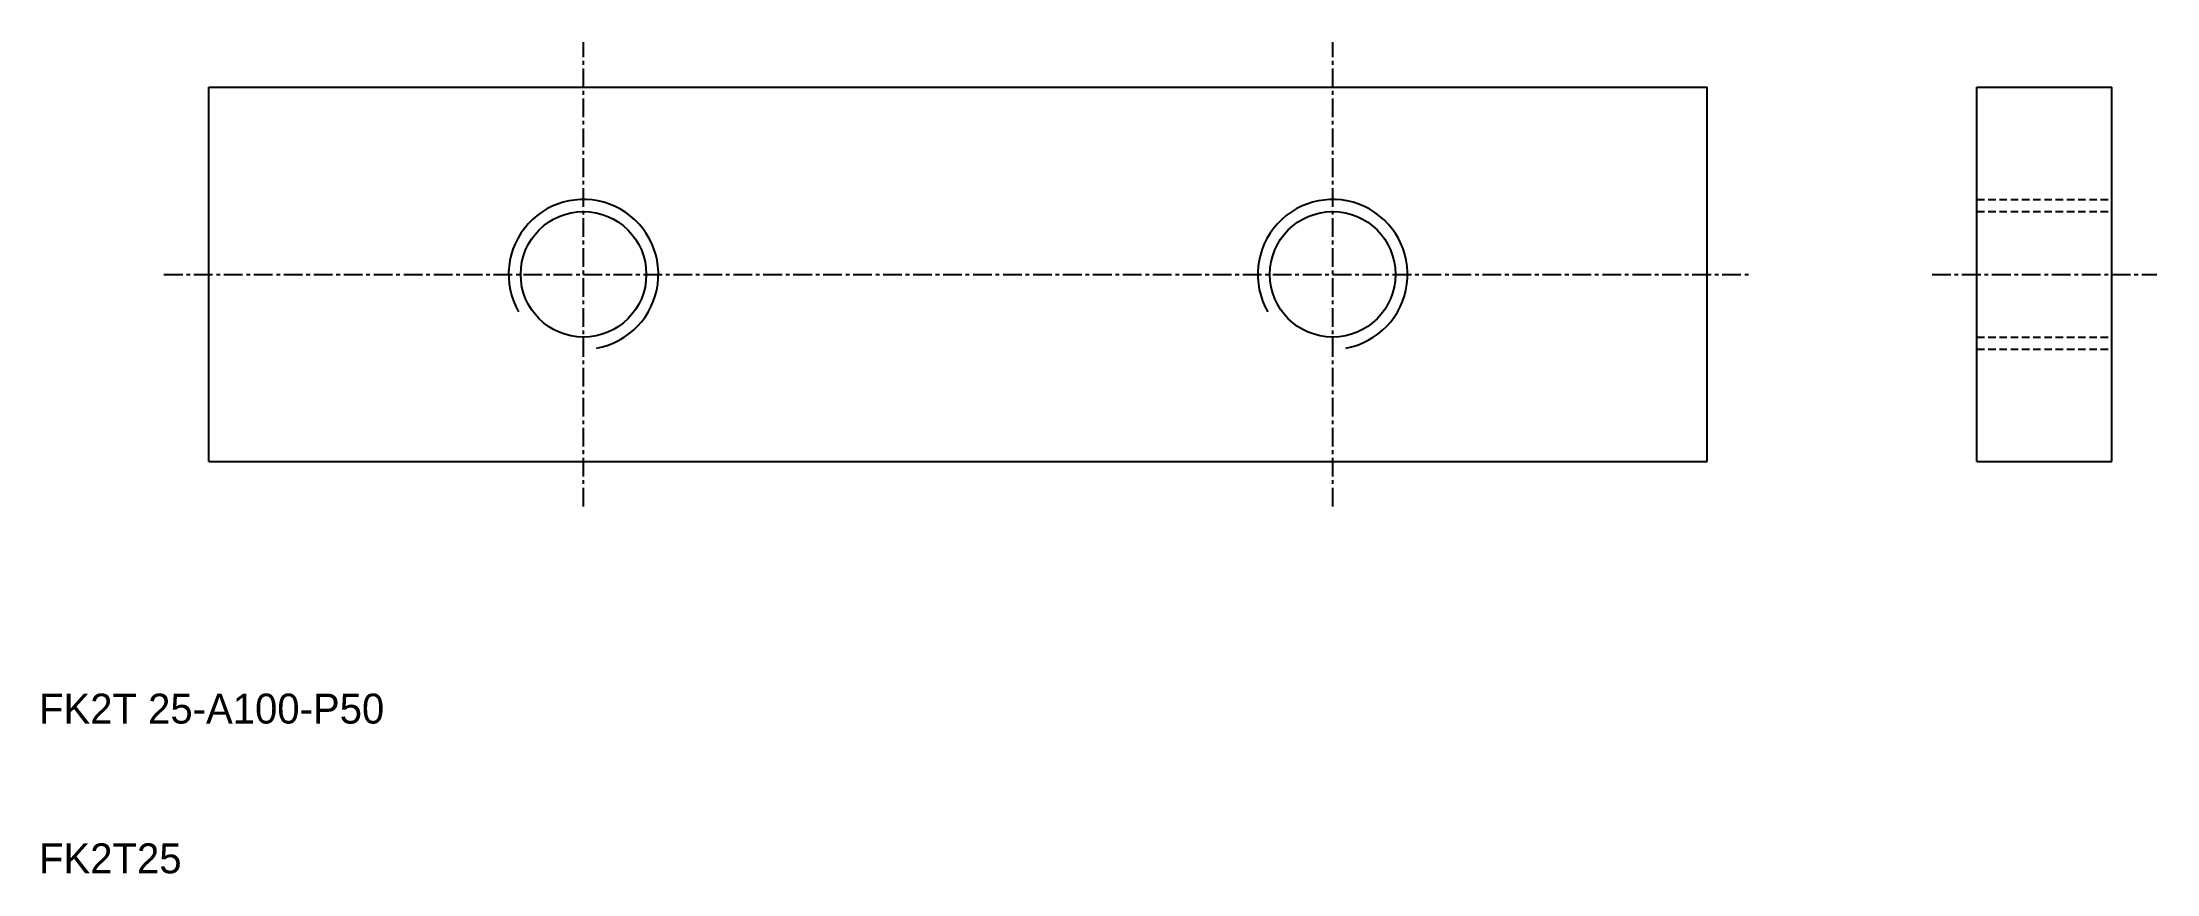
# Model space of a CAD drawing. Extents: x 10 to 151, y 10 to 66.
import ezdxf

# ---------------------------------------------------------------- set-up
doc = ezdxf.new("R2010")
doc.units = 0
doc.linetypes.add('CENTER', pattern=[2, 1.25, -0.25, 0.25, -0.25])
doc.linetypes.add('DASHED', pattern=[0.75, 0.5, -0.25])
doc.layers.get('0').update_dxf_attribs({"linetype": 'CONTINUOUS'})
doc.layers.add('CENTER', color=1, linetype='CENTER')

msp = doc.modelspace()

# ---------------------------------------------------------------- linework, layer by layer
at = {"color": 7, "linetype": 'CONTINUOUS'}
for p, q in [((21.34, 62.5), (121.34, 62.5)), ((21.34, 37.5), (21.34, 62.5)), ((121.34, 37.5), (121.34, 62.5)), ((139.34, 37.5), (139.34, 62.5)), ((139.34, 62.5), (148.34, 62.5)), ((148.34, 37.5), (148.34, 62.5)), ((21.34, 37.5), (121.34, 37.5)), ((139.34, 37.5), (148.34, 37.5))]:
    msp.add_line(p, q, dxfattribs=at)
at = {"color": 3, "linetype": 'DASHED'}
for p, q in [((139.34, 55), (148.34, 55)), ((139.34, 54.19), (148.34, 54.19)), ((139.34, 45.81), (148.34, 45.81)), ((139.34, 45), (148.34, 45))]:
    msp.add_line(p, q, dxfattribs=at)
at = {"color": 7, "linetype": 'CONTINUOUS'}
for centre in [(46.34, 50), (96.34, 50)]:
    msp.add_circle(centre, 4.19, dxfattribs=at)
at = {"color": 3, "linetype": 'CONTINUOUS'}
for centre in [(46.34, 50), (96.34, 50)]:
    msp.add_arc(centre, 5, 280, 210, dxfattribs=at)
at = {"layer": 'CENTER', "color": 1, "linetype": 'CENTER'}
for p, q in [((46.34, 34.5), (46.34, 65.5)), ((96.34, 34.5), (96.34, 65.5)), ((18.34, 50), (124.34, 50)), ((136.34, 50), (151.34, 50))]:
    msp.add_line(p, q, dxfattribs=at)

# ---------------------------------------------------------------- texts
at = {"color": 7, "linetype": 'CONTINUOUS'}
for s, p in [('FK2T 25-A100-P50', (10, 20)), ('FK2T25', (10, 10))]:
    msp.add_text(s, height=2, dxfattribs=at).set_placement(p)

doc.saveas('drawing.dxf')
